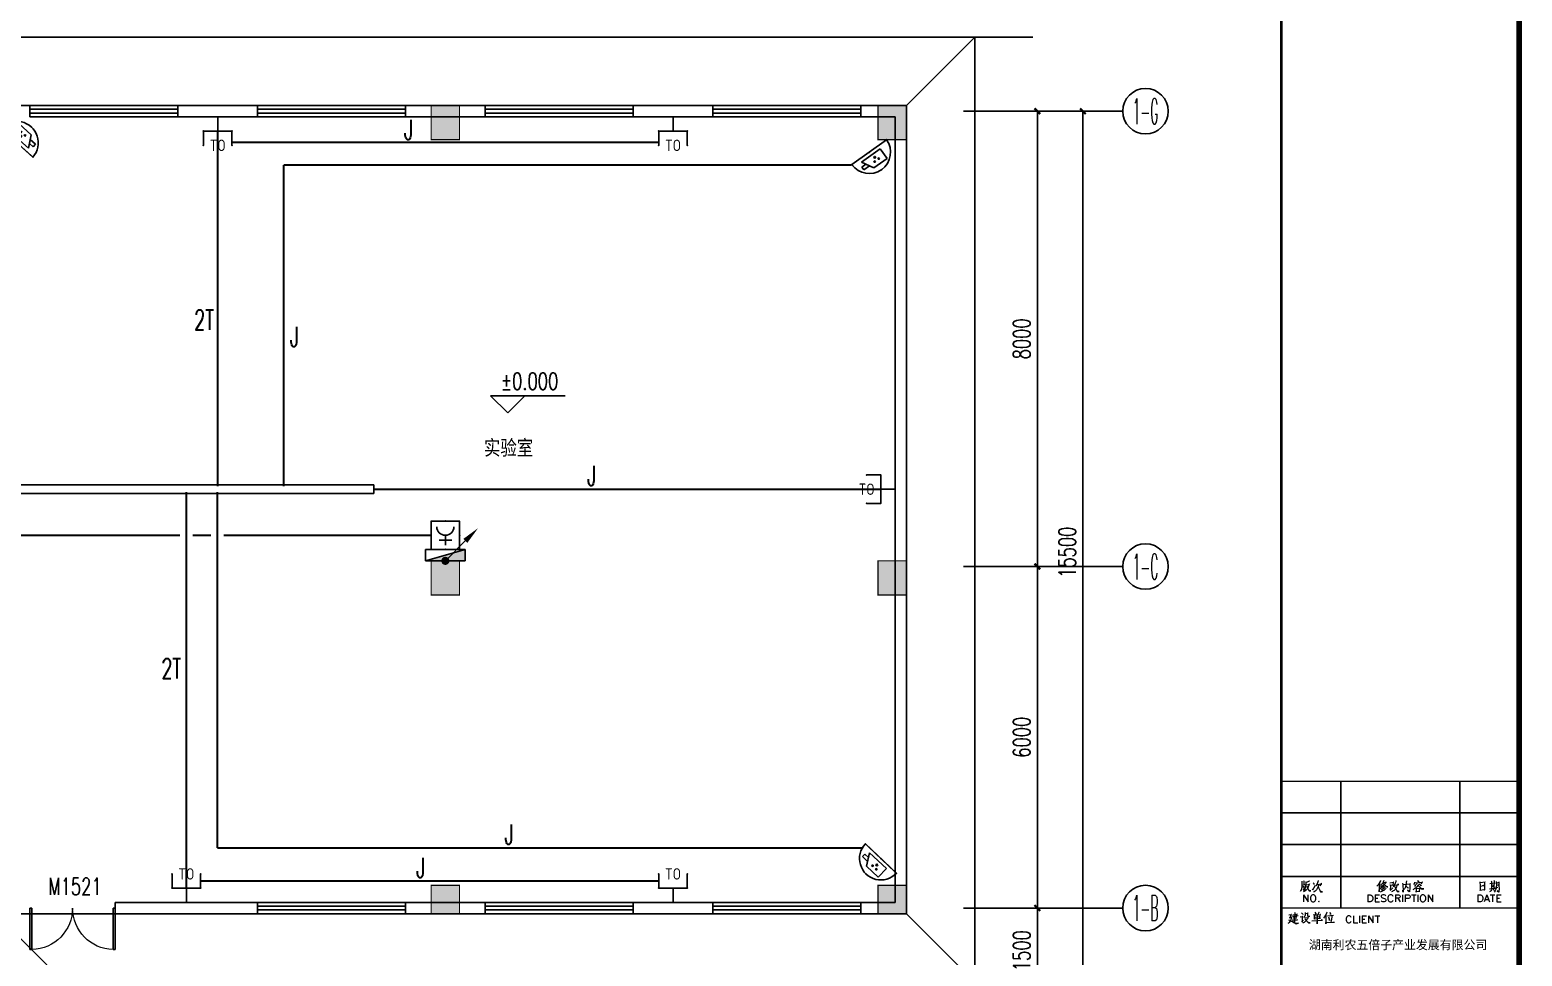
# Model space of a CAD drawing. Extents: x -6243262 to 3079315, y -2914302 to 172723.
# Drawn here: x -5815181 to -5788964, y -785669 to -769394 of the extents above; entities that cross this region are included whole.
import ezdxf
from ezdxf.enums import TextEntityAlignment as Align

# ---------------------------------------------------------------- set-up
doc = ezdxf.new("R2010")
doc.units = 0
doc.header["$LTSCALE"] = 1000
doc.linetypes.add('DOTE', pattern=[2.42, 2, -0.2, 0.02, -0.2])
for name, color, linetype in [('0-柱网', 2, 'Continuous'), ('AXIS', 3, 'Continuous'), ('AXIS_TEXT', 7, 'Continuous'), ('CABLETRAY', 4, 'Continuous'), ('DIM_ELEV', 3, 'Continuous'), ('EQUIP-安防', 3, 'Continuous'), ('EQUIP-消防', 3, 'Continuous'), ('EQUIP-通讯', 3, 'Continuous'), ('EQUIP_消火栓', 7, 'Continuous'), ('LWIRE', 4, 'Continuous'), ('PUB_TEXT', 7, 'Continuous'), ('PUB_TITLE', 4, 'Continuous'), ('TEL_TEXT', 7, 'Continuous'), ('WALL', 9, 'Continuous'), ('WINDOW', 4, 'Continuous'), ('WINDOW_TEXT', 7, 'Continuous'), ('WIRE-消防', 5, 'DOTE'), ('WIRE-通讯', 4, 'Continuous')]:
    doc.layers.add(name, color=color, linetype=linetype)
doc.styles.add('-宋体', font='', dxfattribs={"width": 0.8})
doc.styles.add('_TCH_AXIS', font='COMPLEX', dxfattribs={"bigfont": 'GBCBIG'})
doc.styles.add('_TCH_DIM', font='SIMPLEX', dxfattribs={"bigfont": 'GBCBIG'})
doc.styles.add('_TCH_DIM_T3', font='SIMPLEX', dxfattribs={"width": 0.705882, "bigfont": 'GBCBIG'})
doc.styles.add('_TCH_WINDOW', font='SIMPLEX', dxfattribs={"height": 3.5, "bigfont": 'GBCBIG'})
doc.styles.add('_TEL_ATTDEF', font='gbenor', dxfattribs={"bigfont": 'gbcbig'})
doc.styles.add('_TEL_DIM', font='SIMPLEX', dxfattribs={"width": 0.8, "height": 3.5, "bigfont": 'HZTXT'})
doc.styles.add('COMPLEX', font='COMPLEX')
doc.styles.get("Standard").update_dxf_attribs({"font": 'gbenor.shx', "bigfont": 'gbcbig.shx'})
doc.styles.get('-宋体').set_extended_font_data('SimSun')
doc.dimstyles.new('_TCH_ARCH&&100', dxfattribs={"dimtxt": 297.5, "dimasz": 100, "dimexe": 250, "dimexo": 300, "dimgap": 126.25, "dimtad": 1, "dimdec": 0, "dimzin": 0, "dimdsep": 46, "dimtxsty": '_TCH_DIM_T3', "dimblk": 'ARCHTICK', "dimcen": 0.09, "dimclrt": 7, "dimazin": 2, "dimtfac": 1, "dimtdec": 0, "dimtix": 1, "dimtmove": 2, "dimatfit": 3, "dimfxl": 0, "dimtolj": 1, "dimtzin": 0, "dimarcsym": 0})

# ---------------------------------------------------------------- blocks, each defined once
blk = doc.blocks.new('1#柱网')
at = {"layer": '0-柱网'}
for points in [[(525855, 93967), (525855, 93367), (526355, 93367), (526355, 93967)], [(533705, 93967), (533705, 93367), (534205, 93367), (534205, 93967)], [(525855, 85967), (525855, 85367), (526355, 85367), (526355, 85967)], [(533705, 85967), (533705, 85367), (534205, 85367), (534205, 85967)], [(525855, 80267), (525855, 79767), (526355, 79767), (526355, 80267)], [(533705, 80267), (533705, 79767), (534205, 79767), (534205, 80267)]]:
    blk.add_hatch(color=0, dxfattribs=at).paths.add_polyline_path(points)
at = {"layer": '0-柱网', "color": 0, "const_width": 20}
for points in [[(525855, 93967), (525855, 93367), (526355, 93367), (526355, 93967), (525855, 93967)], [(533705, 93967), (533705, 93367), (534205, 93367), (534205, 93967), (533705, 93967)], [(525855, 85967), (525855, 85367), (526355, 85367), (526355, 85967), (525855, 85967)], [(533705, 85967), (533705, 85367), (534205, 85367), (534205, 85967), (533705, 85967)], [(525855, 80267), (525855, 79767), (526355, 79767), (526355, 80267), (525855, 80267)], [(533705, 80267), (533705, 79767), (534205, 79767), (534205, 80267), (533705, 80267)]]:
    blk.add_lwpolyline(points, dxfattribs=at)
blk = doc.blocks.new('$WINLIB2D$00000001')
at = {"color": 0}
for points in [[(-0.5, 0.5), (-0.5, -0.5)], [(-0.5, 0.5), (0.5, 0.5)], [(0.5, -0.5), (0.5, 0.5)], [(0.5, 0.167), (-0.5, 0.167)], [(0.5, -0.167), (-0.5, -0.167)], [(-0.5, -0.5), (0.5, -0.5)]]:
    blk.add_lwpolyline(points, dxfattribs=at)
blk = doc.blocks.new('$DorLib2D$00000002')
at = {"color": 0}
for p, q in [((-0.5, 0), (-0.5, 0.4875)), ((-0.475, 0.4875), (-0.5, 0.4875)), ((-0.475, 0), (-0.475, 0.4875)), ((0.475, 0), (0.475, 0.4875)), ((0.475, 0.4875), (0.5, 0.4875)), ((0.5, 0), (0.5, 0.4875)), ((-0.5, 0), (-0.475, 0)), ((0.5, 0), (0.475, 0))]:
    blk.add_line(p, q, dxfattribs=at)
at = {"color": 0, "lineweight": 13}
for centre, start, end in [((-0.4875, 0), 0, 88.53072), ((0.4875, 0), 91.46928, 180)]:
    blk.add_arc(centre, 0.4875, start, end, dxfattribs=at)
blk = doc.blocks.new('_AXISO')
at = {"color": 0}
blk.add_circle((0, 0), 0.5, dxfattribs=at)
at = {"layer": 'AXIS_TEXT', "color": 0, "style": 'COMPLEX', "width": 1.041667}
blk.add_attdef('A', text='', height=0.56, dxfattribs=at).set_placement((-0.25, -0.28), (0.25, -0.28), align=Align.FIT)
blk = doc.blocks.new('_ArchTick')
at = {"color": 0, "linetype": 'ByBlock', "const_width": 0.4}
blk.add_lwpolyline([(-0.5, -0.5), (0.5, 0.5)], dxfattribs=at)
blk = doc.blocks.new('*D413')
at = {"layer": 'AXIS', "color": 0, "lineweight": -2, "transparency": 16777216}
for p, q in [((1336409, -1129013), (1338459, -1129013)), ((1338209, -1144513), (1338209, -1129013)), ((1336409, -1144513), (1338459, -1144513))]:
    blk.add_line(p, q, dxfattribs=at)
at = {"layer": 'Defpoints', "color": 0, "transparency": 16777216}
for p in [(1336109, -1129013), (1338209, -1129013), (1336109, -1144513)]:
    blk.add_point(p, dxfattribs=at)
at = {"layer": 'AXIS', "color": 0, "lineweight": -2, "transparency": 16777216, "xscale": 100, "yscale": 100, "zscale": 100}
for p, rotation in [((1338209, -1129013), 90), ((1338209, -1144513), 270)]:
    blk.add_blockref('_ArchTick', p, dxfattribs=dict(at, rotation=rotation))
at = {"layer": 'AXIS', "color": 7, "transparency": 16777216, "insert": (1337934, -1136763), "char_height": 297.5, "attachment_point": 5, "rotation": 90, "style": '_TCH_DIM_T3'}
blk.add_mtext('\\A1;15500', dxfattribs=at)
blk = doc.blocks.new('*D414')
at = {"layer": 'AXIS', "color": 0, "lineweight": -2, "transparency": 16777216}
for p, q in [((1336409, -1143013), (1337659, -1143013)), ((1337409, -1144513), (1337409, -1143013)), ((1336409, -1144513), (1337659, -1144513))]:
    blk.add_line(p, q, dxfattribs=at)
at = {"layer": 'Defpoints', "color": 0, "transparency": 16777216}
for p in [(1336109, -1143013), (1337409, -1143013), (1336109, -1144513)]:
    blk.add_point(p, dxfattribs=at)
at = {"layer": 'AXIS', "color": 0, "lineweight": -2, "transparency": 16777216, "xscale": 100, "yscale": 100, "zscale": 100}
for p, rotation in [((1337409, -1143013), 90), ((1337409, -1144513), 270)]:
    blk.add_blockref('_ArchTick', p, dxfattribs=dict(at, rotation=rotation))
at = {"layer": 'AXIS', "color": 7, "transparency": 16777216, "insert": (1337134, -1143763), "char_height": 297.5, "attachment_point": 5, "rotation": 90, "style": '_TCH_DIM_T3'}
blk.add_mtext('\\A1;1500', dxfattribs=at)
blk = doc.blocks.new('*D415')
at = {"layer": 'AXIS', "color": 0, "lineweight": -2, "transparency": 16777216}
for p, q in [((1336409, -1137013), (1337659, -1137013)), ((1337409, -1143013), (1337409, -1137013)), ((1336409, -1143013), (1337659, -1143013))]:
    blk.add_line(p, q, dxfattribs=at)
at = {"layer": 'Defpoints', "color": 0, "transparency": 16777216}
for p in [(1336109, -1137013), (1337409, -1137013), (1336109, -1143013)]:
    blk.add_point(p, dxfattribs=at)
at = {"layer": 'AXIS', "color": 0, "lineweight": -2, "transparency": 16777216, "xscale": 100, "yscale": 100, "zscale": 100}
for p, rotation in [((1337409, -1137013), 90), ((1337409, -1143013), 270)]:
    blk.add_blockref('_ArchTick', p, dxfattribs=dict(at, rotation=rotation))
at = {"layer": 'AXIS', "color": 7, "transparency": 16777216, "insert": (1337134, -1140013), "char_height": 297.5, "attachment_point": 5, "rotation": 90, "style": '_TCH_DIM_T3'}
blk.add_mtext('\\A1;6000', dxfattribs=at)
blk = doc.blocks.new('*D416')
at = {"layer": 'AXIS', "color": 0, "lineweight": -2, "transparency": 16777216}
for p, q in [((1336409, -1129013), (1337659, -1129013)), ((1337409, -1137013), (1337409, -1129013)), ((1336409, -1137013), (1337659, -1137013))]:
    blk.add_line(p, q, dxfattribs=at)
at = {"layer": 'Defpoints', "color": 0, "transparency": 16777216}
for p in [(1336109, -1129013), (1337409, -1129013), (1336109, -1137013)]:
    blk.add_point(p, dxfattribs=at)
at = {"layer": 'AXIS', "color": 0, "lineweight": -2, "transparency": 16777216, "xscale": 100, "yscale": 100, "zscale": 100}
for p, rotation in [((1337409, -1129013), 90), ((1337409, -1137013), 270)]:
    blk.add_blockref('_ArchTick', p, dxfattribs=dict(at, rotation=rotation))
at = {"layer": 'AXIS', "color": 7, "transparency": 16777216, "insert": (1337134, -1133013), "char_height": 297.5, "attachment_point": 5, "rotation": 90, "style": '_TCH_DIM_T3'}
blk.add_mtext('\\A1;8000', dxfattribs=at)
blk = doc.blocks.new('$equip$00001847')
for p, q in [((-0.5, 0.499), (-0.5, 0.999)), ((0.5, 0.999), (0.5, 0.499)), ((0.5, 0.499), (-0.5, 0.499)), ((0, 0.5), (0, 0))]:
    blk.add_line(p, q)
for p in [(-0.5, 0.999), (0.5, 0.999), (-0.5, 0.499), (0, 0), (0.5, 0.499)]:
    blk.add_point(p)
at = {"color": 7, "style": '_TEL_DIM'}
blk.add_attdef('$TEXT$', text='', height=0.4, dxfattribs=at).set_placement((0, 0.999), align=Align.MIDDLE_CENTER)
at = {"color": 7, "style": '_TEL_DIM', "flags": 1}
blk.add_attdef('A', text='', height=0.00002, dxfattribs=at).set_placement((0, 0), align=Align.MIDDLE_CENTER)
blk = doc.blocks.new('$equip$00002353')
for p, q in [((0.75, 0), (-0.75, 0)), ((-0.517, -0.393), (-0.517, -0.273)), ((-0.517, -0.273), (-0.341, -0.273)), ((-0.517, -0.393), (-0.273, -0.393)), ((-0.427, -0.123), (0.383, -0.123)), ((-0.427, -0.123), (-0.187, -0.543)), ((0.383, -0.123), (0.383, -0.543)), ((0.383, -0.543), (-0.187, -0.543))]:
    blk.add_line(p, q)
at = {"const_width": 0.04}
for points in [[(-0.75, 0), (-0.779, 0)], [(0.75, 0), (0.779, 0)]]:
    blk.add_lwpolyline(points, dxfattribs=at)
blk.add_lwpolyline([(0.75, 0, -1), (-0.75, 0), (0.75, 0), (0.75, 0, -1), (-0.75, 0, -1.517539)], format="xyb", dxfattribs=at)
for centre, radius in [((-0.038, -0.38), 0.024), ((0.052, -0.26), 0.03), ((0.142, -0.38), 0.024)]:
    blk.add_circle(centre, radius)
blk.add_arc((0, 0), 0.75, 180, 0)
for p in [(-0.75, 0), (0, 0), (0.75, 0), (0, -0.75)]:
    blk.add_point(p)
for points in [[(-0.059, -0.368), (-0.017, -0.368), (-0.062, -0.38), (-0.014, -0.38)], [(-0.059, -0.392), (-0.017, -0.392), (-0.062, -0.38), (-0.014, -0.38)], [(-0.05, -0.359), (-0.026, -0.359), (-0.059, -0.368), (-0.017, -0.368)], [(-0.05, -0.401), (-0.026, -0.401), (-0.059, -0.392), (-0.017, -0.392)], [(-0.038, -0.356), (-0.038, -0.356), (-0.05, -0.359), (-0.026, -0.359)], [(-0.038, -0.404), (-0.038, -0.404), (-0.05, -0.401), (-0.026, -0.401)], [(0.026, -0.245), (0.078, -0.245), (0.022, -0.26), (0.082, -0.26)], [(0.026, -0.275), (0.078, -0.275), (0.022, -0.26), (0.082, -0.26)], [(0.037, -0.234), (0.067, -0.234), (0.026, -0.245), (0.078, -0.245)], [(0.037, -0.286), (0.067, -0.286), (0.026, -0.275), (0.078, -0.275)], [(0.052, -0.23), (0.052, -0.23), (0.037, -0.234), (0.067, -0.234)], [(0.052, -0.29), (0.052, -0.29), (0.037, -0.286), (0.067, -0.286)], [(0.121, -0.368), (0.163, -0.368), (0.118, -0.38), (0.166, -0.38)], [(0.121, -0.392), (0.163, -0.392), (0.118, -0.38), (0.166, -0.38)], [(0.13, -0.359), (0.154, -0.359), (0.121, -0.368), (0.163, -0.368)], [(0.13, -0.401), (0.154, -0.401), (0.121, -0.392), (0.163, -0.392)], [(0.142, -0.356), (0.142, -0.356), (0.13, -0.359), (0.154, -0.359)], [(0.142, -0.404), (0.142, -0.404), (0.13, -0.401), (0.154, -0.401)]]:
    blk.add_solid(points)
at = {"color": 7, "style": '_TEL_DIM', "flags": 1}
blk.add_attdef('A', text='', height=0.00002, dxfattribs=at).set_placement((0, 0), align=Align.MIDDLE_CENTER)
blk = doc.blocks.new('$equip$00002656')
for p, q in [((-0.5, 1), (-0.5, 0)), ((0.5, 1), (-0.5, 1)), ((0.5, 0), (0.5, 1)), ((-0.5, 0), (0.5, 0)), ((-0.219, 0.331), (0.222, 0.331)), ((0, 0.5), (0, 0.15))]:
    blk.add_line(p, q)
at = {"const_width": 0.04}
blk.add_lwpolyline([(-0.5, 1), (0.5, 1), (0.5, 0), (-0.5, 0), (-0.5, 1), (0.5, 1)], dxfattribs=at)
blk.add_arc((0, 0.8), 0.3, 180, 0)
for p in [(0, 1), (-0.5, 0.5), (0, 0), (0.5, 0.5)]:
    blk.add_point(p)
at = {"color": 7, "flags": 1}
for tag, height, p in [('A', 0.00002, (0, 0)), ('B', 0.4, (0.762, 0.292))]:
    blk.add_attdef(tag, text='', height=height, dxfattribs=at).set_placement(p, align=Align.MIDDLE_CENTER)
blk = doc.blocks.new('$TelecSys$00000079')
for p, q in [((0.7, 0.7), (0, 0)), ((0.104, 0.104), (0.104, 0.104)), ((-0.104, -0.104), (-0.104, -0.104))]:
    blk.add_line(p, q)
at = {"const_width": 0.142}
blk.add_lwpolyline([(-0.071, 0, 1), (0.071, 0, 1)], format="xyb", close=True, dxfattribs=at)
blk.add_solid([(0.63, 0.77), (0.77, 0.63), (1.15, 1.15)])
at = {"width": 0.8, "flags": 9}
blk.add_attdef('A', (0, 0), '', height=0.00002, dxfattribs=at)
blk = doc.blocks.new('$TwtSys$00000434')
for p, q in [((-0.5, 0.5), (-0.5, -0.5)), ((-0.5, -0.5), (0.5, 0.5)), ((0.5, 0.5), (-0.5, 0.5)), ((0.5, -0.5), (0.5, 0.5)), ((-0.5, -0.5), (0.5, -0.5))]:
    blk.add_line(p, q)
blk.add_solid([(0.5, -0.5), (0.5, 0.5), (-0.5, -0.5)])
blk = doc.blocks.new('TQ')
at = {"layer": 'PUB_TITLE'}
for p, q in [((1747801, -782596), (1747801, -784828)), ((1749891, -782596), (1749891, -784828)), ((1746756, -783153), (1750936, -783153)), ((1746756, -783710), (1750936, -783710)), ((1746756, -784267), (1750936, -784267))]:
    blk.add_line(p, q, dxfattribs=at)
for points, const_width in [([(1746756, -758772), (1746756, -798756)], 48.8), ([(1746756, -782596), (1750936, -782596)], 24.4), ([(1746756, -784825), (1750936, -784825)], 24.4)]:
    blk.add_lwpolyline(points, dxfattribs=dict(at, const_width=const_width))
blk.add_lwpolyline([(1746756, -798756), (1750936, -798756), (1750936, -758772), (1746756, -758772)], close=True, dxfattribs=at)
at = {"layer": 'PUB_TITLE', "color": 140, "lineweight": 0}
for points in [[(1747112, -784352), (1747117, -784365), (1747117, -784405), (1747117, -784434), (1747113, -784460), (1747109, -784480), (1747102, -784503), (1747092, -784520), (1747083, -784532)], [(1747118, -784419), (1747166, -784413)], [(1747182, -784355), (1747186, -784372), (1747186, -784393), (1747182, -784421), (1747179, -784447), (1747174, -784470), (1747170, -784491), (1747163, -784510), (1747154, -784526), (1747145, -784537)], [(1747146, -784342), (1747150, -784352), (1747150, -784414)], [(1747198, -784417), (1747250, -784406), (1747247, -784401), (1747239, -784422), (1747228, -784449), (1747219, -784469), (1747207, -784490), (1747191, -784510), (1747174, -784524), (1747161, -784536)], [(1747245, -784345), (1747242, -784350), (1747211, -784367), (1747189, -784375)], [(1747297, -784490), (1747311, -784504), (1747354, -784419)], [(1747334, -784413), (1747332, -784401), (1747313, -784378)], [(1747406, -784416), (1747406, -784427), (1747402, -784444), (1747393, -784466), (1747383, -784483), (1747373, -784502), (1747361, -784515), (1747347, -784528), (1747332, -784539), (1747321, -784546)], [(1747405, -784337), (1747403, -784347), (1747391, -784380), (1747378, -784411), (1747369, -784427), (1747358, -784441)], [(1747380, -784409), (1747382, -784409), (1747464, -784400), (1747457, -784393), (1747449, -784413), (1747434, -784434)], [(1748498, -784339), (1748496, -784348), (1748481, -784375), (1748481, -784378), (1748468, -784398), (1748457, -784414), (1748446, -784427), (1748435, -784439)], [(1748475, -784394), (1748475, -784539), (1748472, -784526), (1748475, -784502)], [(1748500, -784400), (1748500, -784495), (1748498, -784483), (1748500, -784475)], [(1748542, -784373), (1748549, -784375), (1748598, -784368), (1748595, -784365), (1748578, -784388), (1748564, -784408), (1748550, -784421), (1748536, -784433), (1748521, -784444), (1748512, -784450)], [(1748557, -784342), (1748546, -784367), (1748536, -784386), (1748525, -784401), (1748523, -784405), (1748514, -784416)], [(1748536, -784389), (1748542, -784391), (1748607, -784450), (1748628, -784449), (1748607, -784449), (1748598, -784442)], [(1748661, -784380), (1748726, -784372), (1748720, -784367), (1748712, -784424), (1748720, -784424), (1748671, -784430), (1748668, -784416), (1748671, -784434), (1748669, -784508)], [(1748784, -784416), (1748784, -784426), (1748778, -784452), (1748771, -784467), (1748765, -784480), (1748757, -784491), (1748746, -784503), (1748735, -784515), (1748721, -784523), (1748709, -784531), (1748699, -784535), (1748689, -784537)], [(1748769, -784342), (1748766, -784361), (1748757, -784388), (1748743, -784416), (1748733, -784434), (1748726, -784447), (1748720, -784459)], [(1748743, -784419), (1748817, -784409), (1748809, -784408), (1748795, -784411)], [(1748883, -784388), (1748888, -784409), (1748893, -784526), (1748893, -784543), (1748889, -784532), (1748891, -784511)], [(1748889, -784413), (1748952, -784405), (1748955, -784405), (1749019, -784398), (1749014, -784393), (1749013, -784396), (1749013, -784430), (1749013, -784460), (1749011, -784463), (1749011, -784491), (1749011, -784495), (1749008, -784513), (1749006, -784528), (1749005, -784541), (1748969, -784508), (1749003, -784536), (1749006, -784520)], [(1748952, -784344), (1748950, -784376), (1748947, -784405), (1748947, -784408), (1748942, -784427), (1748936, -784447), (1748929, -784466), (1748924, -784475), (1748916, -784485), (1748911, -784493), (1748904, -784498)], [(1749164, -784411), (1749161, -784421), (1749154, -784427), (1749134, -784449), (1749115, -784467), (1749095, -784483), (1749075, -784496), (1749064, -784503)], [(1749093, -784367), (1749095, -784380), (1749093, -784388), (1749090, -784400), (1749087, -784408), (1749087, -784401), (1749093, -784389)], [(1749133, -784394), (1749131, -784402), (1749108, -784429), (1749092, -784444)], [(1749095, -784381), (1749236, -784369), (1749231, -784367), (1749208, -784398)], [(1749145, -784337), (1749162, -784353), (1749166, -784363), (1749157, -784348)], [(1749156, -784426), (1749181, -784449), (1749207, -784474), (1749227, -784490), (1749256, -784488), (1749225, -784487), (1749211, -784477)], [(1749175, -784400), (1749203, -784419), (1749211, -784433), (1749199, -784416)], [(1750242, -784361), (1750245, -784378), (1750246, -784414), (1750249, -784452), (1750249, -784457), (1750249, -784483), (1750249, -784518), (1750249, -784507), (1750313, -784496), (1750326, -784508), (1750329, -784493), (1750329, -784474), (1750331, -784435), (1750332, -784396), (1750332, -784363), (1750334, -784368), (1750246, -784380)], [(1750418, -784391), (1750515, -784381)], [(1750444, -784347), (1750447, -784357), (1750447, -784480)], [(1750449, -784419), (1750479, -784414)], [(1750490, -784337), (1750494, -784347), (1750489, -784475)], [(1750528, -784360), (1750533, -784378), (1750533, -784414), (1750531, -784454), (1750528, -784478), (1750520, -784504), (1750510, -784521), (1750492, -784546)], [(1750533, -784380), (1750582, -784372), (1750577, -784367), (1750577, -784417), (1750577, -784421), (1750579, -784495), (1750577, -784523), (1750576, -784539), (1750574, -784544), (1750549, -784523), (1750572, -784537)], [(1750535, -784421), (1750563, -784416)], [(1747117, -784449), (1747151, -784446), (1747148, -784441), (1747148, -784515), (1747146, -784504), (1747146, -784491)], [(1747143, -784590), (1747143, -784716)], [(1747143, -784590), (1747226, -784716), (1747226, -784590)], [(1747195, -784439), (1747242, -784523), (1747273, -784524), (1747243, -784521), (1747235, -784511)], [(1747398, -784454), (1747411, -784474), (1747430, -784510), (1747444, -784537), (1747477, -784539), (1747446, -784532), (1747434, -784521)], [(1748276, -784590), (1748276, -784716)], [(1748276, -784590), (1748318, -784590), (1748335, -784597), (1748348, -784609), (1748354, -784620), (1748360, -784639), (1748360, -784668), (1748354, -784686), (1748348, -784698), (1748335, -784710), (1748318, -784716), (1748276, -784716)], [(1748402, -784590), (1748402, -784716)], [(1748402, -784590), (1748479, -784590)], [(1748402, -784650), (1748449, -784650)], [(1748592, -784474), (1748587, -784485), (1748569, -784502), (1748553, -784515), (1748536, -784523), (1748520, -784532), (1748505, -784539), (1748493, -784543)], [(1748592, -784609), (1748581, -784597), (1748562, -784590), (1748539, -784590), (1748520, -784597), (1748509, -784609), (1748509, -784620), (1748514, -784632), (1748520, -784639), (1748533, -784645), (1748569, -784656), (1748581, -784662), (1748586, -784668), (1748592, -784681), (1748592, -784698), (1748581, -784710), (1748562, -784716), (1748539, -784716), (1748520, -784710), (1748509, -784698)], [(1748577, -784454), (1748574, -784460), (1748572, -784463), (1748554, -784480), (1748550, -784482), (1748541, -784490), (1748528, -784498), (1748514, -784507)], [(1748564, -784434), (1748562, -784439), (1748561, -784441), (1748544, -784454), (1748531, -784466), (1748520, -784474)], [(1748718, -784620), (1748712, -784609), (1748699, -784597), (1748688, -784590), (1748664, -784590), (1748652, -784597), (1748640, -784609), (1748634, -784620), (1748628, -784639), (1748628, -784668), (1748634, -784686), (1748640, -784698), (1748652, -784710), (1748664, -784716), (1748688, -784716), (1748699, -784710), (1748712, -784698), (1748718, -784686)], [(1748664, -784515), (1748715, -784470)], [(1748735, -784441), (1748740, -784442), (1748791, -784531), (1748822, -784532), (1748793, -784528), (1748784, -784518)], [(1748759, -784590), (1748759, -784716)], [(1748759, -784590), (1748813, -784590), (1748831, -784597), (1748837, -784603), (1748843, -784614), (1748843, -784626), (1748837, -784639), (1748831, -784645), (1748813, -784650), (1748759, -784650)], [(1748801, -784650), (1748843, -784716)], [(1748885, -784590), (1748885, -784716)], [(1748933, -784590), (1748933, -784716)], [(1748933, -784590), (1748986, -784590), (1749004, -784597), (1749010, -784603), (1749016, -784614), (1749016, -784632), (1749010, -784645), (1749004, -784650), (1748986, -784656), (1748933, -784656)], [(1748944, -784435), (1748962, -784449), (1748977, -784462), (1748982, -784472), (1748978, -784466)], [(1749040, -784590), (1749123, -784590)], [(1749082, -784590), (1749082, -784716)], [(1749118, -784478), (1749121, -784488), (1749125, -784535), (1749126, -784546), (1749120, -784535), (1749189, -784529), (1749184, -784529), (1749190, -784477), (1749195, -784480), (1749123, -784488)], [(1749153, -784590), (1749153, -784716)], [(1749332, -784590), (1749332, -784716)], [(1749332, -784590), (1749415, -784716), (1749415, -784590)], [(1750209, -784590), (1750209, -784716)], [(1750209, -784590), (1750251, -784590), (1750269, -784597), (1750281, -784609), (1750287, -784620), (1750293, -784639), (1750293, -784668), (1750287, -784686), (1750281, -784698), (1750269, -784710), (1750251, -784716), (1750209, -784716)], [(1750249, -784439), (1750313, -784429), (1750306, -784427), (1750291, -784434)], [(1750365, -784590), (1750317, -784716)], [(1750335, -784674), (1750394, -784674)], [(1750365, -784590), (1750412, -784716)], [(1750413, -784485), (1750515, -784472), (1750510, -784470), (1750503, -784475)], [(1750450, -784495), (1750449, -784503), (1750436, -784520), (1750425, -784531), (1750413, -784539)], [(1750424, -784590), (1750508, -784590)], [(1750450, -784447), (1750477, -784442)], [(1750466, -784590), (1750466, -784716)], [(1750477, -784490), (1750495, -784510), (1750495, -784518), (1750489, -784503)], [(1750531, -784463), (1750535, -784463), (1750561, -784459)], [(1750538, -784590), (1750538, -784716)], [(1750538, -784590), (1750615, -784590)], [(1750538, -784650), (1750585, -784650)], [(1746887, -784944), (1746931, -784939), (1746925, -784935), (1746921, -784948), (1746903, -784998), (1746900, -784994), (1746936, -784986), (1746933, -784983), (1746926, -785009), (1746920, -785033), (1746912, -785047), (1746903, -785061), (1746890, -785077), (1746879, -785088), (1746871, -785095)], [(1746956, -784942), (1747031, -784932), (1747025, -784926), (1747015, -784986), (1747020, -784985), (1746961, -784992)], [(1746987, -784896), (1746989, -784907), (1746987, -785074), (1746983, -785062), (1746987, -785047)], [(1747110, -784907), (1747130, -784931), (1747133, -784940)], [(1747174, -784904), (1747176, -784919), (1747176, -784935), (1747173, -784950), (1747168, -784965), (1747161, -784975), (1747154, -784983), (1747146, -784992)], [(1747178, -784917), (1747222, -784914), (1747219, -784909), (1747214, -784922), (1747214, -784934), (1747214, -784944), (1747214, -784955), (1747215, -784960), (1747219, -784965), (1747226, -784967), (1747234, -784968), (1747245, -784968), (1747252, -784967), (1747256, -784964)], [(1747322, -784934), (1747329, -784948), (1747334, -784976), (1747334, -785005), (1747336, -785022), (1747330, -785011), (1747443, -785003), (1747431, -785001), (1747439, -784944), (1747444, -784940), (1747439, -784939), (1747438, -784942), (1747332, -784952)], [(1747342, -784899), (1747362, -784922), (1747363, -784939), (1747358, -784919)], [(1747382, -784950), (1747383, -785044), (1747385, -785090), (1747385, -785103), (1747382, -785091), (1747383, -785066)], [(1747410, -784894), (1747419, -784903), (1747414, -784901), (1747393, -784947)], [(1747559, -784894), (1747557, -784904), (1747542, -784934), (1747531, -784950), (1747512, -784981), (1747495, -785000)], [(1747536, -784945), (1747536, -785103), (1747534, -785088), (1747536, -785075)], [(1747566, -784961), (1747671, -784948)], [(1747606, -784899), (1747617, -784924), (1747620, -784940), (1747618, -784927)], [(1748402, -784716), (1748479, -784716)], [(1750538, -784716), (1750615, -784716)], [(1746880, -785031), (1746896, -785037), (1746909, -785042), (1746929, -785052), (1746949, -785063), (1746975, -785079), (1746997, -785088), (1747000, -785090), (1747018, -785100), (1747059, -785091), (1747058, -785091), (1747020, -785096), (1747002, -785091)], [(1746941, -784967), (1747050, -784955)], [(1746948, -785037), (1747039, -785031), (1747035, -785029), (1747030, -785033)], [(1746956, -785016), (1747023, -785008)], [(1747085, -784976), (1747130, -784970), (1747124, -784964), (1747122, -784976), (1747120, -785063), (1747112, -785070), (1747146, -785036)], [(1747168, -784996), (1747232, -784988), (1747227, -784983), (1747220, -784996), (1747212, -785013), (1747204, -785026), (1747195, -785037), (1747182, -785052), (1747168, -785066), (1747153, -785077), (1747141, -785085), (1747132, -785090)], [(1747166, -785011), (1747170, -785011), (1747230, -785083), (1747262, -785085), (1747230, -785080), (1747222, -785074)], [(1747291, -785050), (1747477, -785034), (1747467, -785033), (1747454, -785036)], [(1747350, -784983), (1747418, -784973)], [(1747557, -785079), (1747661, -785072), (1747691, -785070)], [(1747581, -784981), (1747587, -784996), (1747595, -785016), (1747600, -785033), (1747602, -785042), (1747602, -785029), (1747594, -785014)], [(1747643, -784965), (1747643, -784980), (1747636, -785018), (1747630, -785046), (1747623, -785074)], [(1747983, -784990), (1747977, -784978), (1747965, -784966), (1747953, -784960), (1747929, -784960), (1747917, -784966), (1747905, -784978), (1747899, -784990), (1747893, -785008), (1747893, -785038), (1747899, -785055), (1747905, -785067), (1747917, -785080), (1747929, -785085), (1747953, -785085), (1747965, -785080), (1747977, -785067), (1747983, -785055)], [(1748024, -784960), (1748024, -785085), (1748096, -785085)], [(1748126, -784960), (1748126, -785085)], [(1748173, -784960), (1748173, -785085)], [(1748173, -784960), (1748251, -784960)], [(1748173, -785019), (1748221, -785019)], [(1748173, -785085), (1748251, -785085)], [(1748287, -784960), (1748287, -785085)], [(1748287, -784960), (1748371, -785085), (1748371, -784960)], [(1748400, -784960), (1748484, -784960)], [(1748442, -784960), (1748442, -785085)]]:
    blk.add_lwpolyline(points, dxfattribs=at)
for points in [[(1747303, -784590), (1747292, -784597), (1747280, -784609), (1747274, -784620), (1747267, -784639), (1747267, -784668), (1747274, -784686), (1747280, -784698), (1747292, -784710), (1747303, -784716), (1747328, -784716), (1747339, -784710), (1747351, -784698), (1747357, -784686), (1747363, -784668), (1747363, -784639), (1747357, -784620), (1747351, -784609), (1747339, -784597), (1747328, -784590), (1747303, -784590)], [(1749230, -784590), (1749219, -784597), (1749207, -784609), (1749201, -784620), (1749195, -784639), (1749195, -784668), (1749201, -784686), (1749207, -784698), (1749219, -784710), (1749230, -784716), (1749255, -784716), (1749266, -784710), (1749278, -784698), (1749285, -784686), (1749291, -784668), (1749291, -784639), (1749285, -784620), (1749278, -784609), (1749266, -784597), (1749255, -784590), (1749230, -784590)], [(1747411, -784704), (1747405, -784710), (1747411, -784716), (1747417, -784710), (1747411, -784704)]]:
    blk.add_lwpolyline(points, close=True, dxfattribs=at)
at = {"layer": 'PUB_TITLE', "color": 7, "style": '-宋体', "width": 1.000002}
blk.add_text('湖南利农五倍子产业发展有限公司', height=153.25, dxfattribs=at).set_placement((1747238, -785548))
blk = doc.blocks.new('45645')
at = {"color": 8}
for points in [[(1319258.9, -1127713.4), (1336308.9, -1127713.4), (1336308.9, -1144313.4), (1320308.9, -1144313.4), (1320308.9, -1145813.4), (1314708.9, -1145813.4), (1314708.9, -1144313.4), (1299308.9, -1144313.4), (1299308.9, -1145813.4), (1293708.9, -1145813.4), (1293708.9, -1127713.4), (1310758.9, -1127713.4)], [(1335108.9, -1128913.4), (1336308.9, -1127713.4)], [(1336308.9, -1127713.4), (1337330.3, -1127713.4)], [(1320308.9, -1144313.4), (1319108.9, -1143113.4)], [(1335108.9, -1143113.4), (1336308.9, -1144313.4)]]:
    blk.add_lwpolyline(points, dxfattribs=at)
blk.add_lwpolyline([(1294908.9, -1128913.4), (1335108.9, -1128913.4), (1335108.9, -1143113.4), (1319108.9, -1143113.4), (1319108.9, -1144613.4), (1315908.9, -1144613.4), (1315908.9, -1143113.4), (1298108.9, -1143113.4), (1298108.9, -1144613.4), (1294908.9, -1144613.4)], close=True, dxfattribs=at)
at = {"layer": 'AXIS', "color": 8}
for p, q in [((1336108.9, -1129013.4), (1338908.9, -1129013.4)), ((1336108.9, -1137013.4), (1338908.9, -1137013.4)), ((1336108.9, -1143013.4), (1338908.9, -1143013.4))]:
    blk.add_line(p, q, dxfattribs=at)
at = {"layer": 'DIM_ELEV', "color": 8}
for p, q in [((1328104.1, -1134311.2), (1327804.1, -1134011.2)), ((1327804.1, -1134011.2), (1329113.9, -1134011.2)), ((1328104.1, -1134311.2), (1328404.1, -1134011.2))]:
    blk.add_line(p, q, dxfattribs=at)
at = {"layer": 'WALL', "color": 8}
for p, q in [((1323708.9, -1128913.4), (1322308.9, -1128913.4)), ((1322308.9, -1128913.4), (1322308.9, -1129113.4)), ((1323708.9, -1129113.4), (1323708.9, -1128913.4)), ((1327708.9, -1128913.4), (1326308.9, -1128913.4)), ((1326308.9, -1128913.4), (1326308.9, -1129113.4)), ((1327708.9, -1129113.4), (1327708.9, -1128913.4)), ((1331708.9, -1128913.4), (1330308.9, -1128913.4)), ((1330308.9, -1128913.4), (1330308.9, -1129113.4)), ((1331708.9, -1129113.4), (1331708.9, -1128913.4)), ((1335108.9, -1128913.4), (1334308.9, -1128913.4)), ((1334308.9, -1128913.4), (1334308.9, -1129113.4)), ((1335108.9, -1143113.4), (1335108.9, -1128913.4)), ((1322308.9, -1129113.4), (1323708.9, -1129113.4)), ((1326308.9, -1129113.4), (1327708.9, -1129113.4)), ((1330308.9, -1129113.4), (1331708.9, -1129113.4)), ((1334308.9, -1129113.4), (1334908.9, -1129113.4)), ((1334908.9, -1142913.4), (1334908.9, -1129113.4)), ((1323708.9, -1142913.4), (1321208.9, -1142913.4)), ((1321208.9, -1142913.4), (1321208.9, -1143113.4)), ((1323708.9, -1143113.4), (1323708.9, -1142913.4)), ((1327708.9, -1142913.4), (1326308.9, -1142913.4)), ((1326308.9, -1142913.4), (1326308.9, -1143113.4)), ((1327708.9, -1143113.4), (1327708.9, -1142913.4)), ((1331708.9, -1142913.4), (1330308.9, -1142913.4)), ((1330308.9, -1142913.4), (1330308.9, -1143113.4)), ((1331708.9, -1143113.4), (1331708.9, -1142913.4)), ((1334908.9, -1142913.4), (1334308.9, -1142913.4)), ((1334308.9, -1142913.4), (1334308.9, -1143113.4)), ((1321208.9, -1143113.4), (1323708.9, -1143113.4)), ((1326308.9, -1143113.4), (1327708.9, -1143113.4)), ((1330308.9, -1143113.4), (1331708.9, -1143113.4)), ((1334308.9, -1143113.4), (1335108.9, -1143113.4))]:
    blk.add_line(p, q, dxfattribs=at)
at = {"layer": 'WINDOW', "color": 8}
blk.add_line((1321208.9, -1143113.4), (1319708.9, -1143113.4), dxfattribs=at)
at = {"layer": '0-柱网', "color": 8}
blk.add_blockref('1#柱网', (800903.9, -1222880.6), dxfattribs=at)
at = {"layer": 'AXIS', "color": 8}
ref = blk.add_blockref('_AXISO', (1339308.9, -1129013.4), dxfattribs=dict(at, xscale=800, yscale=800, zscale=800))
ref.add_attrib('A', '1-G', dxfattribs={"layer": 'AXIS_TEXT', "color": 8, "height": 452.55, "style": '_TCH_AXIS', "width": 0.355932}).set_placement((1339082.7, -1129239.7), (1339535.2, -1129239.7), align=Align.FIT)
ref = blk.add_blockref('_AXISO', (1339308.9, -1137013.4), dxfattribs=dict(at, xscale=800, yscale=800, zscale=800))
ref.add_attrib('A', '1-C', dxfattribs={"layer": 'AXIS_TEXT', "color": 8, "height": 452.55, "style": '_TCH_AXIS', "width": 0.375}).set_placement((1339082.7, -1137239.7), (1339535.2, -1137239.7), align=Align.FIT)
ref = blk.add_blockref('_AXISO', (1339308.9, -1143013.4), dxfattribs=dict(at, xscale=800, yscale=800, zscale=800))
ref.add_attrib('A', '1-B', dxfattribs={"layer": 'AXIS_TEXT', "color": 8, "height": 452.55, "style": '_TCH_AXIS', "width": 0.362069}).set_placement((1339082.7, -1143239.7), (1339535.2, -1143239.7), align=Align.FIT)
at = {"layer": 'WINDOW', "color": 8, "rotation": 180}
for p, xscale, yscale, zscale in [((1321008.9, -1129013.4), 2600, 200, 2600), ((1325008.9, -1129013.4), 2600, -200, 2600), ((1329008.9, -1129013.4), -2600, -200, -2600), ((1333008.9, -1129013.4), -2600, 200, -2600), ((1325008.9, -1143013.4), -2600, 200, -2600), ((1329008.9, -1143013.4), -2600, 200, -2600), ((1333008.9, -1143013.4), -2600, 200, -2600)]:
    blk.add_blockref('$WINLIB2D$00000001', p, dxfattribs=dict(at, xscale=xscale, yscale=yscale, zscale=zscale))
at = {"layer": 'WINDOW', "color": 8}
ref = blk.add_blockref('$DorLib2D$00000002', (1320458.9, -1143013.4), dxfattribs=dict(at, xscale=-1500, yscale=1500, zscale=-1500, rotation=180))
ref.add_attrib('A', 'M1521', (1320033.9, -1142782.2), dxfattribs={"layer": 'WINDOW_TEXT', "color": 8, "height": 297.5, "style": '_TCH_WINDOW', "width": 0.705882})
at = {"layer": 'DIM_ELEV', "color": 7, "style": '_TCH_DIM', "width": 0.705882}
blk.add_text('%%P0.000', height=297.5, dxfattribs=at).set_placement((1327983.9, -1133906.2))
at = {"layer": 'PUB_TEXT', "color": 8, "style": '-宋体', "width": 0.8}
blk.add_text('实验室', height=264.35, dxfattribs=at).set_placement((1327687.2, -1135056.9))
at = {"layer": 'AXIS', "color": 8}
for p1, p2, distance, picture, middle in [((1336108.9, -1144513.4), (1336108.9, -1129013.4), -2100, '*D413', (1337933.9, -1136763.4)), ((1336108.9, -1137013.4), (1336108.9, -1129013.4), -1300, '*D416', (1337133.9, -1133013.4)), ((1336108.9, -1143013.4), (1336108.9, -1137013.4), -1300, '*D415', (1337133.9, -1140013.4)), ((1336108.9, -1144513.4), (1336108.9, -1143013.4), -1300, '*D414', (1337133.9, -1143763.4))]:
    dim = blk.add_aligned_dim(p1=p1, p2=p2, distance=distance, dimstyle='_TCH_ARCH&&100', dxfattribs=at)
    dim.commit()
    dim.dimension.update_dxf_attribs({"geometry": picture, "text_midpoint": middle})

msp = doc.modelspace()

# ---------------------------------------------------------------- linework, layer by layer
at = {"layer": 'CABLETRAY'}
for p, q in [((-5822975.4, -777389.9), (-5809139.5, -777389.9)), ((-5809139.5, -777539.9), (-5822975.4, -777539.9)), ((-5809139.5, -777389.9), (-5809139.5, -777539.9))]:
    msp.add_line(p, q, dxfattribs=at)
at = {"layer": 'PUB_TITLE', "const_width": 100}
msp.add_lwpolyline([(-5845913.8, -798772.5), (-5789013.8, -798772.5), (-5789013.8, -758772.5), (-5845913.8, -758772.5)], close=True, dxfattribs=at)
at = {"layer": 'WIRE-消防', "linetype": 'DOTE', "const_width": 35}
for points in [[(-5816569.5, -778273.6), (-5812543.8, -778273.6)], [(-5812318.8, -778273.6), (-5812000.6, -778273.6)], [(-5811775.6, -778273.6), (-5808131.3, -778273.6)]]:
    msp.add_lwpolyline(points, dxfattribs=at)
at = {"layer": 'WIRE-通讯', "linetype": 'Continuous', "const_width": 35}
for points in [[(-5811881.3, -777414.9), (-5811881.3, -771173.3)], [(-5811631.3, -771369.9), (-5804131.3, -771369.9)], [(-5810721.3, -771770.4), (-5800751.1, -771770.4)], [(-5810721.3, -777414.9), (-5810721.3, -771770.4)], [(-5812431.3, -784473.8), (-5812431.3, -777514.9)], [(-5811888.1, -783771.4), (-5811888.1, -777514.9)], [(-5809139.5, -777464.9), (-5800230.8, -777464.9)], [(-5811888.1, -783771.4), (-5800557.4, -783771.4)], [(-5812181.3, -784349.1), (-5804131.3, -784349.1)]]:
    msp.add_lwpolyline(points, dxfattribs=at)

# ---------------------------------------------------------------- block references
msp.add_blockref('TQ', (-7539949.4, 0))
at = {"layer": 'EQUIP-安防'}
for p, xscale, yscale, zscale, rotation in [((-5815407.7, -771377.5), 499.9999999999999, 499.9999999999999, 499.9999999999999, 138.0713290570045), ((-5800434.7, -771543.4), 500, 500, 500, 35.65789943503295), ((-5800230.4, -783954.9), 500, 500, 500, 316.4984259770544)]:
    msp.add_blockref('$equip$00002353', p, dxfattribs=dict(at, xscale=xscale, yscale=yscale, zscale=zscale, rotation=rotation))
at = {"layer": 'EQUIP-消防', "xscale": 500, "yscale": 500, "zscale": 500}
msp.add_blockref('$equip$00002656', (-5807881.3, -778523.6), dxfattribs=at)
at = {"layer": 'EQUIP-通讯'}
ref = msp.add_blockref('$equip$00001847', (-5811881.3, -770923.6), dxfattribs=dict(at, xscale=500, yscale=500, zscale=500, rotation=180))
ref.add_attrib('$TEXT$', 'TO', dxfattribs={"layer": '0', "color": 7, "height": 200, "style": '_TEL_ATTDEF'}).set_placement((-5811881.3, -771423.1), align=Align.MIDDLE_CENTER)
ref = msp.add_blockref('$equip$00001847', (-5803881.3, -770923.6), dxfattribs=dict(at, xscale=500, yscale=500, zscale=500, rotation=180))
ref.add_attrib('$TEXT$', 'TO', dxfattribs={"layer": '0', "color": 7, "height": 200, "style": '_TEL_ATTDEF'}).set_placement((-5803881.3, -771423.1), align=Align.MIDDLE_CENTER)
ref = msp.add_blockref('$equip$00001847', (-5799981.3, -777464.9), dxfattribs=dict(at, xscale=500, yscale=500, zscale=500, rotation=90))
ref.add_attrib('$TEXT$', 'TO', dxfattribs={"layer": '0', "color": 7, "height": 200, "style": '_TEL_ATTDEF'}).set_placement((-5800480.8, -777464.9), align=Align.MIDDLE_CENTER)
ref = msp.add_blockref('$equip$00001847', (-5812431.3, -784723.6), dxfattribs=dict(at, xscale=500, yscale=500, zscale=500))
ref.add_attrib('$TEXT$', 'TO', dxfattribs={"layer": '0', "color": 7, "height": 200, "style": '_TEL_ATTDEF'}).set_placement((-5812431.3, -784224.1), align=Align.MIDDLE_CENTER)
ref = msp.add_blockref('$equip$00001847', (-5803881.3, -784723.6), dxfattribs=dict(at, xscale=500, yscale=500, zscale=500))
ref.add_attrib('$TEXT$', 'TO', dxfattribs={"layer": '0', "color": 7, "height": 200, "style": '_TEL_ATTDEF'}).set_placement((-5803881.3, -784224.1), align=Align.MIDDLE_CENTER)
at = {"layer": 'EQUIP_消火栓', "xscale": 700, "yscale": 200, "zscale": 700}
msp.add_blockref('$TwtSys$00000434', (-5807881.3, -778623.6), dxfattribs=at)
at = {"layer": 'LWIRE', "xscale": 500, "yscale": 500, "zscale": 500}
msp.add_blockref('$TelecSys$00000079', (-5807881.3, -778723.6), dxfattribs=at)
at = {"layer": 'WIRE-通讯', "linetype": 'Continuous'}
msp.add_blockref('45645', (-7134890.2, 358189.8), dxfattribs=at)

# ---------------------------------------------------------------- texts
at = {"layer": 'TEL_TEXT', "style": '_TEL_DIM', "width": 0.64}
for s, p in [('J', (-5808604, -771325.3)), ('2T', (-5812293, -774665.6)), ('J', (-5810610.3, -774963.4)), ('J', (-5805388.5, -777403.7)), ('2T', (-5812868.8, -780789.5)), ('J', (-5806838.9, -783705.4)), ('J', (-5808390.9, -784293))]:
    msp.add_text(s, height=350, dxfattribs=at).set_placement(p)

doc.saveas('drawing.dxf')
